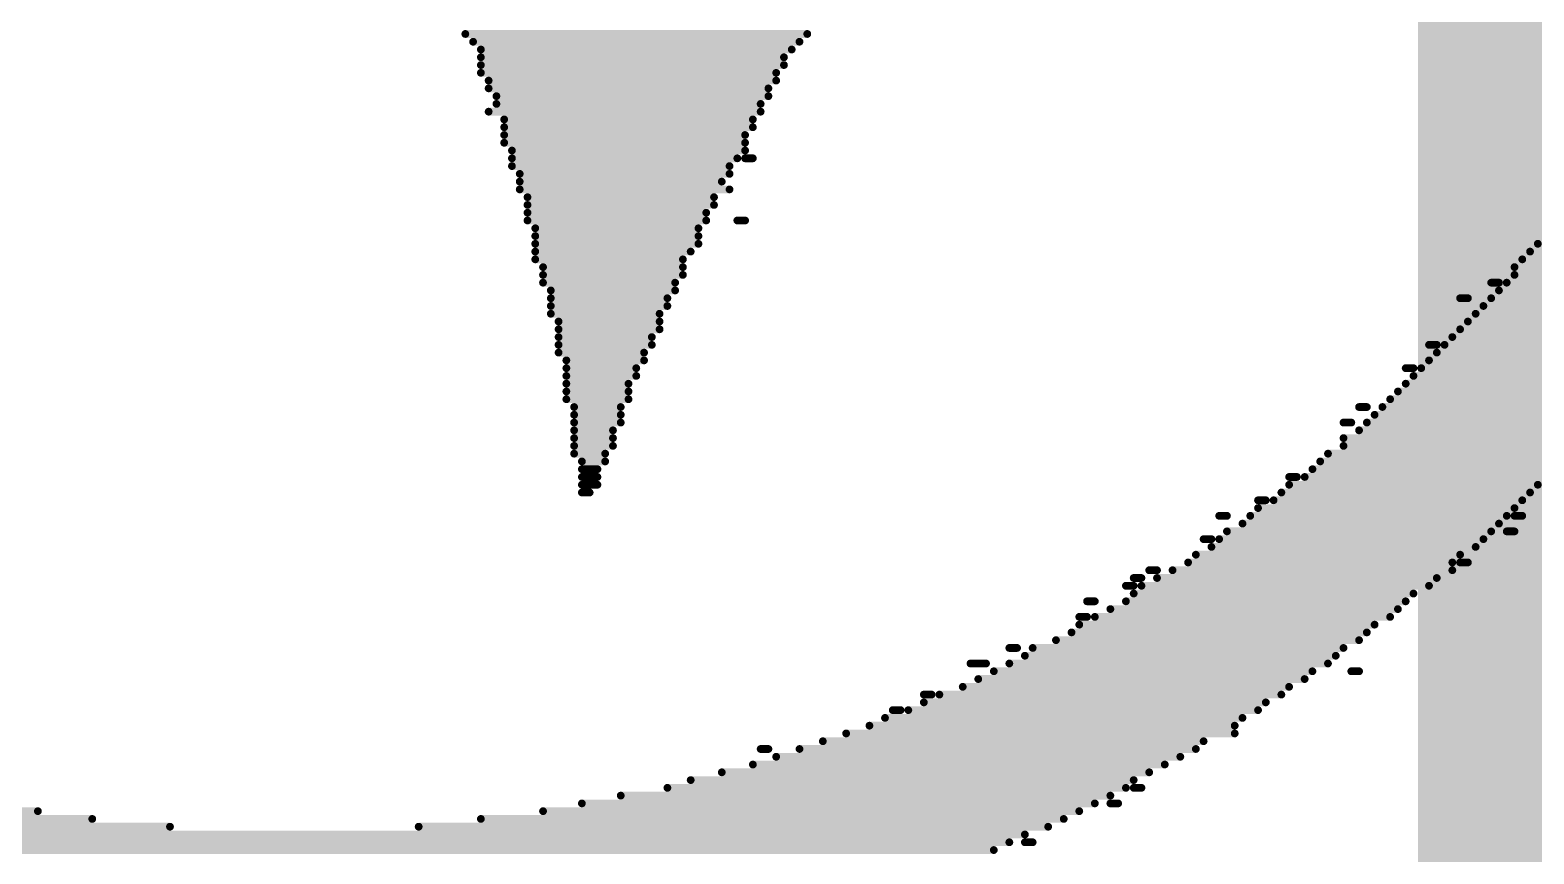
# Model space of a CAD drawing. Header units: inches. Extents: x 0 to 446, y -21 to 70.
# Drawn here: x 24.569 to 29.484, y 48.497 to 51.19 of the extents above; entities that cross this region are included whole.
import ezdxf

# ---------------------------------------------------------------- set-up
doc = ezdxf.new("R2010")
doc.units = ezdxf.units.IN
doc.layers.add('Bottom Overlay', color=54, linetype='Continuous')
doc.layers.add('Top Layer', color=1, linetype='Continuous')

msp = doc.modelspace()

# ---------------------------------------------------------------- hatches: boundary and pattern name
at = {"layer": 'Top Layer'}
for points in [[(29.1554, 37.9627), (34.1841, 37.9627), (34.1841, 53.9139), (29.1554, 53.9139)], [(29.1058, 9.7687), (31.7462, 9.7687), (31.7462, 53.5218), (29.1058, 53.5218)]]:
    msp.add_hatch(color=1, dxfattribs=at).paths.add_polyline_path(points)

# ---------------------------------------------------------------- linework, layer by layer
at = {"layer": 'Bottom Overlay'}
for points in [[(25.9918, 51.1771, 0.0254, 0.0254, 0), (27.1094, 51.1771, 0.0254, 0.0254, 0)], [(26.0172, 51.1517, 0.0254, 0.0254, 0), (27.084, 51.1517, 0.0254, 0.0254, 0)], [(26.0426, 51.1263, 0.0254, 0.0254, 0), (27.0586, 51.1263, 0.0254, 0.0254, 0)], [(26.0426, 51.1009, 0.0254, 0.0254, 0), (27.0332, 51.1009, 0.0254, 0.0254, 0)], [(26.0426, 51.0755, 0.0254, 0.0254, 0), (27.0332, 51.0755, 0.0254, 0.0254, 0)], [(26.0426, 51.0501, 0.0254, 0.0254, 0), (27.0078, 51.0501, 0.0254, 0.0254, 0)], [(26.068, 51.0247, 0.0254, 0.0254, 0), (27.0078, 51.0247, 0.0254, 0.0254, 0)], [(26.068, 50.9993, 0.0254, 0.0254, 0), (26.9824, 50.9993, 0.0254, 0.0254, 0)], [(26.0934, 50.9739, 0.0254, 0.0254, 0), (26.9824, 50.9739, 0.0254, 0.0254, 0)], [(26.068, 50.9231, 0.0254, 0.0254, 0), (26.957, 50.9231, 0.0254, 0.0254, 0)], [(26.0934, 50.9485, 0.0254, 0.0254, 0), (26.957, 50.9485, 0.0254, 0.0254, 0)], [(26.1188, 50.8977, 0.0254, 0.0254, 0), (26.9316, 50.8977, 0.0254, 0.0254, 0)], [(26.1188, 50.8723, 0.0254, 0.0254, 0), (26.9316, 50.8723, 0.0254, 0.0254, 0)], [(26.1188, 50.8469, 0.0254, 0.0254, 0), (26.9062, 50.8469, 0.0254, 0.0254, 0)], [(26.1188, 50.8215, 0.0254, 0.0254, 0), (26.9062, 50.8215, 0.0254, 0.0254, 0)], [(26.1442, 50.7961, 0.0254, 0.0254, 0), (26.9062, 50.7961, 0.0254, 0.0254, 0)], [(26.1442, 50.7707, 0.0254, 0.0254, 0), (26.8808, 50.7707, 0.0254, 0.0254, 0)], [(26.9062, 50.7707, 0.0254, 0.0254, 0), (26.9316, 50.7707, 0.0254, 0.0254, 0)], [(26.1442, 50.7453, 0.0254, 0.0254, 0), (26.8554, 50.7453, 0.0254, 0.0254, 0)], [(26.1696, 50.7199, 0.0254, 0.0254, 0), (26.8554, 50.7199, 0.0254, 0.0254, 0)], [(26.1696, 50.6945, 0.0254, 0.0254, 0), (26.83, 50.6945, 0.0254, 0.0254, 0)], [(26.1696, 50.6691, 0.0254, 0.0254, 0), (26.8554, 50.6691, 0.0254, 0.0254, 0)], [(26.195, 50.6437, 0.0254, 0.0254, 0), (26.8046, 50.6437, 0.0254, 0.0254, 0)], [(26.195, 50.6183, 0.0254, 0.0254, 0), (26.8046, 50.6183, 0.0254, 0.0254, 0)], [(26.195, 50.5929, 0.0254, 0.0254, 0), (26.7792, 50.5929, 0.0254, 0.0254, 0)], [(26.195, 50.5675, 0.0254, 0.0254, 0), (26.7792, 50.5675, 0.0254, 0.0254, 0)], [(26.8808, 50.5675, 0.0254, 0.0254, 0), (26.9062, 50.5675, 0.0254, 0.0254, 0)], [(26.2204, 50.5421, 0.0254, 0.0254, 0), (26.7538, 50.5421, 0.0254, 0.0254, 0)], [(26.2204, 50.5167, 0.0254, 0.0254, 0), (26.7538, 50.5167, 0.0254, 0.0254, 0)], [(26.2204, 50.4913, 0.0254, 0.0254, 0), (26.7538, 50.4913, 0.0254, 0.0254, 0)], [(26.2204, 50.4659, 0.0254, 0.0254, 0), (26.7284, 50.4659, 0.0254, 0.0254, 0)], [(29.4716, 50.4659, 0.0254, 0.0254, 0), (30.1828, 50.4659, 0.0254, 0.0254, 0)], [(29.497, 50.4913, 0.0254, 0.0254, 0), (30.1574, 50.4913, 0.0254, 0.0254, 0)], [(26.2204, 50.4405, 0.0254, 0.0254, 0), (26.703, 50.4405, 0.0254, 0.0254, 0)], [(26.2458, 50.4151, 0.0254, 0.0254, 0), (26.703, 50.4151, 0.0254, 0.0254, 0)], [(29.4208, 50.4151, 0.0254, 0.0254, 0), (30.1066, 50.4151, 0.0254, 0.0254, 0)], [(29.4462, 50.4405, 0.0254, 0.0254, 0), (30.132, 50.4405, 0.0254, 0.0254, 0)], [(26.2458, 50.3897, 0.0254, 0.0254, 0), (26.703, 50.3897, 0.0254, 0.0254, 0)], [(29.4208, 50.3897, 0.0254, 0.0254, 0), (30.0812, 50.3897, 0.0254, 0.0254, 0)], [(26.2458, 50.3643, 0.0254, 0.0254, 0), (26.6776, 50.3643, 0.0254, 0.0254, 0)], [(26.2712, 50.3389, 0.0254, 0.0254, 0), (26.6776, 50.3389, 0.0254, 0.0254, 0)], [(29.3446, 50.3643, 0.0254, 0.0254, 0), (29.37, 50.3643, 0.0254, 0.0254, 0)], [(29.37, 50.3389, 0.0254, 0.0254, 0), (30.0558, 50.3389, 0.0254, 0.0254, 0)], [(29.3954, 50.3643, 0.0254, 0.0254, 0), (30.0812, 50.3643, 0.0254, 0.0254, 0)], [(26.2712, 50.3135, 0.0254, 0.0254, 0), (26.6522, 50.3135, 0.0254, 0.0254, 0)], [(26.2712, 50.2881, 0.0254, 0.0254, 0), (26.6522, 50.2881, 0.0254, 0.0254, 0)], [(29.243, 50.3135, 0.0254, 0.0254, 0), (29.2684, 50.3135, 0.0254, 0.0254, 0)], [(29.3192, 50.2881, 0.0254, 0.0254, 0), (30.005, 50.2881, 0.0254, 0.0254, 0)], [(29.3446, 50.3135, 0.0254, 0.0254, 0), (30.0304, 50.3135, 0.0254, 0.0254, 0)], [(26.2712, 50.2627, 0.0254, 0.0254, 0), (26.6268, 50.2627, 0.0254, 0.0254, 0)], [(26.2966, 50.2373, 0.0254, 0.0254, 0), (26.6268, 50.2373, 0.0254, 0.0254, 0)], [(29.2684, 50.2373, 0.0254, 0.0254, 0), (29.9796, 50.2373, 0.0254, 0.0254, 0)], [(29.2938, 50.2627, 0.0254, 0.0254, 0), (29.9796, 50.2627, 0.0254, 0.0254, 0)], [(26.2966, 50.2119, 0.0254, 0.0254, 0), (26.6268, 50.2119, 0.0254, 0.0254, 0)], [(26.2966, 50.1865, 0.0254, 0.0254, 0), (26.6014, 50.1865, 0.0254, 0.0254, 0)], [(29.2176, 50.1865, 0.0254, 0.0254, 0), (29.9288, 50.1865, 0.0254, 0.0254, 0)], [(29.243, 50.2119, 0.0254, 0.0254, 0), (29.9542, 50.2119, 0.0254, 0.0254, 0)], [(26.2966, 50.1611, 0.0254, 0.0254, 0), (26.6014, 50.1611, 0.0254, 0.0254, 0)], [(26.2966, 50.1357, 0.0254, 0.0254, 0), (26.576, 50.1357, 0.0254, 0.0254, 0)], [(29.1414, 50.1611, 0.0254, 0.0254, 0), (29.1668, 50.1611, 0.0254, 0.0254, 0)], [(29.1668, 50.1357, 0.0254, 0.0254, 0), (29.878, 50.1357, 0.0254, 0.0254, 0)], [(29.1922, 50.1611, 0.0254, 0.0254, 0), (29.9034, 50.1611, 0.0254, 0.0254, 0)], [(26.322, 50.1103, 0.0254, 0.0254, 0), (26.576, 50.1103, 0.0254, 0.0254, 0)], [(26.322, 50.0849, 0.0254, 0.0254, 0), (26.5506, 50.0849, 0.0254, 0.0254, 0)], [(29.0652, 50.0849, 0.0254, 0.0254, 0), (29.0906, 50.0849, 0.0254, 0.0254, 0)], [(29.116, 50.0849, 0.0254, 0.0254, 0), (29.8526, 50.0849, 0.0254, 0.0254, 0)], [(29.1414, 50.1103, 0.0254, 0.0254, 0), (29.878, 50.1103, 0.0254, 0.0254, 0)], [(26.322, 50.0595, 0.0254, 0.0254, 0), (26.5506, 50.0595, 0.0254, 0.0254, 0)], [(26.322, 50.0341, 0.0254, 0.0254, 0), (26.5252, 50.0341, 0.0254, 0.0254, 0)], [(29.0652, 50.0341, 0.0254, 0.0254, 0), (29.8018, 50.0341, 0.0254, 0.0254, 0)], [(29.0906, 50.0595, 0.0254, 0.0254, 0), (29.8272, 50.0595, 0.0254, 0.0254, 0)], [(26.322, 50.0087, 0.0254, 0.0254, 0), (26.5252, 50.0087, 0.0254, 0.0254, 0)], [(26.322, 49.9833, 0.0254, 0.0254, 0), (26.5252, 49.9833, 0.0254, 0.0254, 0)], [(29.0144, 49.9833, 0.0254, 0.0254, 0), (29.7764, 49.9833, 0.0254, 0.0254, 0)], [(29.0398, 50.0087, 0.0254, 0.0254, 0), (29.8018, 50.0087, 0.0254, 0.0254, 0)], [(26.3474, 49.9579, 0.0254, 0.0254, 0), (26.4998, 49.9579, 0.0254, 0.0254, 0)], [(26.3474, 49.9325, 0.0254, 0.0254, 0), (26.4998, 49.9325, 0.0254, 0.0254, 0)], [(28.9128, 49.9579, 0.0254, 0.0254, 0), (28.9382, 49.9579, 0.0254, 0.0254, 0)], [(28.9636, 49.9325, 0.0254, 0.0254, 0), (29.751, 49.9325, 0.0254, 0.0254, 0)], [(28.989, 49.9579, 0.0254, 0.0254, 0), (29.751, 49.9579, 0.0254, 0.0254, 0)], [(26.3474, 49.9071, 0.0254, 0.0254, 0), (26.4998, 49.9071, 0.0254, 0.0254, 0)], [(26.3474, 49.8817, 0.0254, 0.0254, 0), (26.4744, 49.8817, 0.0254, 0.0254, 0)], [(28.862, 49.9071, 0.0254, 0.0254, 0), (28.8874, 49.9071, 0.0254, 0.0254, 0)], [(28.9128, 49.8817, 0.0254, 0.0254, 0), (29.6748, 49.8817, 0.0254, 0.0254, 0)], [(28.9382, 49.9071, 0.0254, 0.0254, 0), (29.7002, 49.9071, 0.0254, 0.0254, 0)], [(26.3474, 49.8563, 0.0254, 0.0254, 0), (26.4744, 49.8563, 0.0254, 0.0254, 0)], [(26.3474, 49.8309, 0.0254, 0.0254, 0), (26.4744, 49.8309, 0.0254, 0.0254, 0)], [(28.862, 49.8563, 0.0254, 0.0254, 0), (29.6494, 49.8563, 0.0254, 0.0254, 0)], [(28.862, 49.8309, 0.0254, 0.0254, 0), (29.624, 49.8309, 0.0254, 0.0254, 0)], [(26.3474, 49.8055, 0.0254, 0.0254, 0), (26.449, 49.8055, 0.0254, 0.0254, 0)], [(26.3728, 49.7801, 0.0254, 0.0254, 0), (26.449, 49.7801, 0.0254, 0.0254, 0)], [(28.7858, 49.7801, 0.0254, 0.0254, 0), (29.5732, 49.7801, 0.0254, 0.0254, 0)], [(28.8112, 49.8055, 0.0254, 0.0254, 0), (29.5986, 49.8055, 0.0254, 0.0254, 0)], [(26.3728, 49.7547, 0.0254, 0.0254, 0), (26.4236, 49.7547, 0.0254, 0.0254, 0)], [(26.3728, 49.7293, 0.0254, 0.0254, 0), (26.4236, 49.7293, 0.0254, 0.0254, 0)], [(28.6842, 49.7293, 0.0254, 0.0254, 0), (28.7096, 49.7293, 0.0254, 0.0254, 0)], [(28.735, 49.7293, 0.0254, 0.0254, 0), (29.5224, 49.7293, 0.0254, 0.0254, 0)], [(28.7604, 49.7547, 0.0254, 0.0254, 0), (29.5478, 49.7547, 0.0254, 0.0254, 0)], [(26.3728, 49.7039, 0.0254, 0.0254, 0), (26.4236, 49.7039, 0.0254, 0.0254, 0)], [(26.3728, 49.6785, 0.0254, 0.0254, 0), (26.3982, 49.6785, 0.0254, 0.0254, 0)], [(28.6588, 49.6785, 0.0254, 0.0254, 0), (29.4716, 49.6785, 0.0254, 0.0254, 0)], [(28.6842, 49.7039, 0.0254, 0.0254, 0), (29.497, 49.7039, 0.0254, 0.0254, 0)], [(28.5826, 49.6531, 0.0254, 0.0254, 0), (28.608, 49.6531, 0.0254, 0.0254, 0)], [(28.6334, 49.6531, 0.0254, 0.0254, 0), (29.4462, 49.6531, 0.0254, 0.0254, 0)], [(28.4556, 49.6023, 0.0254, 0.0254, 0), (28.481, 49.6023, 0.0254, 0.0254, 0)], [(28.5572, 49.6023, 0.0254, 0.0254, 0), (29.3954, 49.6023, 0.0254, 0.0254, 0)], [(28.5826, 49.6277, 0.0254, 0.0254, 0), (29.4208, 49.6277, 0.0254, 0.0254, 0)], [(29.4208, 49.6023, 0.0254, 0.0254, 0), (29.4462, 49.6023, 0.0254, 0.0254, 0)], [(28.481, 49.5515, 0.0254, 0.0254, 0), (29.3446, 49.5515, 0.0254, 0.0254, 0)], [(28.5318, 49.5769, 0.0254, 0.0254, 0), (29.37, 49.5769, 0.0254, 0.0254, 0)], [(29.3954, 49.5515, 0.0254, 0.0254, 0), (29.4208, 49.5515, 0.0254, 0.0254, 0)], [(28.4048, 49.5261, 0.0254, 0.0254, 0), (28.4302, 49.5261, 0.0254, 0.0254, 0)], [(28.4302, 49.5007, 0.0254, 0.0254, 0), (29.2938, 49.5007, 0.0254, 0.0254, 0)], [(28.4556, 49.5261, 0.0254, 0.0254, 0), (29.3192, 49.5261, 0.0254, 0.0254, 0)], [(28.354, 49.4499, 0.0254, 0.0254, 0), (29.2176, 49.4499, 0.0254, 0.0254, 0)], [(28.3794, 49.4753, 0.0254, 0.0254, 0), (29.243, 49.4753, 0.0254, 0.0254, 0)], [(29.243, 49.4499, 0.0254, 0.0254, 0), (29.2684, 49.4499, 0.0254, 0.0254, 0)], [(28.1762, 49.3991, 0.0254, 0.0254, 0), (28.2016, 49.3991, 0.0254, 0.0254, 0)], [(28.227, 49.4245, 0.0254, 0.0254, 0), (28.2524, 49.4245, 0.0254, 0.0254, 0)], [(28.2524, 49.3991, 0.0254, 0.0254, 0), (29.1668, 49.3991, 0.0254, 0.0254, 0)], [(28.3032, 49.4245, 0.0254, 0.0254, 0), (29.2176, 49.4245, 0.0254, 0.0254, 0)], [(28.1508, 49.3737, 0.0254, 0.0254, 0), (28.1762, 49.3737, 0.0254, 0.0254, 0)], [(28.1762, 49.3483, 0.0254, 0.0254, 0), (29.0906, 49.3483, 0.0254, 0.0254, 0)], [(28.2016, 49.3737, 0.0254, 0.0254, 0), (29.1414, 49.3737, 0.0254, 0.0254, 0)], [(28.0238, 49.3229, 0.0254, 0.0254, 0), (28.0492, 49.3229, 0.0254, 0.0254, 0)], [(28.1, 49.2975, 0.0254, 0.0254, 0), (29.0398, 49.2975, 0.0254, 0.0254, 0)], [(28.1508, 49.3229, 0.0254, 0.0254, 0), (29.0652, 49.3229, 0.0254, 0.0254, 0)], [(27.9984, 49.2721, 0.0254, 0.0254, 0), (28.0238, 49.2721, 0.0254, 0.0254, 0)], [(27.9984, 49.2467, 0.0254, 0.0254, 0), (28.9636, 49.2467, 0.0254, 0.0254, 0)], [(28.0492, 49.2721, 0.0254, 0.0254, 0), (29.0144, 49.2721, 0.0254, 0.0254, 0)], [(27.9222, 49.1959, 0.0254, 0.0254, 0), (28.9128, 49.1959, 0.0254, 0.0254, 0)], [(27.973, 49.2213, 0.0254, 0.0254, 0), (28.9382, 49.2213, 0.0254, 0.0254, 0)], [(27.7698, 49.1705, 0.0254, 0.0254, 0), (27.7952, 49.1705, 0.0254, 0.0254, 0)], [(27.8206, 49.1451, 0.0254, 0.0254, 0), (28.8366, 49.1451, 0.0254, 0.0254, 0)], [(27.846, 49.1705, 0.0254, 0.0254, 0), (28.862, 49.1705, 0.0254, 0.0254, 0)], [(27.6428, 49.1197, 0.0254, 0.0254, 0), (27.6936, 49.1197, 0.0254, 0.0254, 0)], [(27.719, 49.0943, 0.0254, 0.0254, 0), (28.7604, 49.0943, 0.0254, 0.0254, 0)], [(27.7698, 49.1197, 0.0254, 0.0254, 0), (28.8112, 49.1197, 0.0254, 0.0254, 0)], [(28.8874, 49.0943, 0.0254, 0.0254, 0), (28.9128, 49.0943, 0.0254, 0.0254, 0)], [(27.6174, 49.0435, 0.0254, 0.0254, 0), (28.6842, 49.0435, 0.0254, 0.0254, 0)], [(27.6682, 49.0689, 0.0254, 0.0254, 0), (28.735, 49.0689, 0.0254, 0.0254, 0)], [(27.4904, 49.0181, 0.0254, 0.0254, 0), (27.5158, 49.0181, 0.0254, 0.0254, 0)], [(27.4904, 48.9927, 0.0254, 0.0254, 0), (28.608, 48.9927, 0.0254, 0.0254, 0)], [(27.5412, 49.0181, 0.0254, 0.0254, 0), (28.6588, 49.0181, 0.0254, 0.0254, 0)], [(27.3634, 48.9419, 0.0254, 0.0254, 0), (28.5318, 48.9419, 0.0254, 0.0254, 0)], [(27.3888, 48.9673, 0.0254, 0.0254, 0), (27.4142, 48.9673, 0.0254, 0.0254, 0)], [(27.4396, 48.9673, 0.0254, 0.0254, 0), (28.5826, 48.9673, 0.0254, 0.0254, 0)], [(27.2364, 48.8911, 0.0254, 0.0254, 0), (28.5064, 48.8911, 0.0254, 0.0254, 0)], [(27.3126, 48.9165, 0.0254, 0.0254, 0), (28.5064, 48.9165, 0.0254, 0.0254, 0)], [(27.1602, 48.8657, 0.0254, 0.0254, 0), (28.4048, 48.8657, 0.0254, 0.0254, 0)], [(26.957, 48.8403, 0.0254, 0.0254, 0), (26.9824, 48.8403, 0.0254, 0.0254, 0)], [(27.0078, 48.8149, 0.0254, 0.0254, 0), (28.3286, 48.8149, 0.0254, 0.0254, 0)], [(27.084, 48.8403, 0.0254, 0.0254, 0), (28.3794, 48.8403, 0.0254, 0.0254, 0)], [(26.83, 48.7641, 0.0254, 0.0254, 0), (28.227, 48.7641, 0.0254, 0.0254, 0)], [(26.9316, 48.7895, 0.0254, 0.0254, 0), (28.2778, 48.7895, 0.0254, 0.0254, 0)], [(26.6522, 48.7133, 0.0254, 0.0254, 0), (28.1508, 48.7133, 0.0254, 0.0254, 0)], [(26.7284, 48.7387, 0.0254, 0.0254, 0), (28.1762, 48.7387, 0.0254, 0.0254, 0)], [(28.1762, 48.7133, 0.0254, 0.0254, 0), (28.2016, 48.7133, 0.0254, 0.0254, 0)], [(26.3728, 48.6625, 0.0254, 0.0254, 0), (28.0492, 48.6625, 0.0254, 0.0254, 0)], [(26.4998, 48.6879, 0.0254, 0.0254, 0), (28.1, 48.6879, 0.0254, 0.0254, 0)], [(28.1, 48.6625, 0.0254, 0.0254, 0), (28.1254, 48.6625, 0.0254, 0.0254, 0)], [(22.8676, 48.6371, 0.0254, 0.0254, 0), (24.5948, 48.6371, 0.0254, 0.0254, 0)], [(22.893, 48.6117, 0.0254, 0.0254, 0), (24.7726, 48.6117, 0.0254, 0.0254, 0)], [(26.0426, 48.6117, 0.0254, 0.0254, 0), (27.9476, 48.6117, 0.0254, 0.0254, 0)], [(26.2458, 48.6371, 0.0254, 0.0254, 0), (27.9984, 48.6371, 0.0254, 0.0254, 0)], [(22.9692, 48.5863, 0.0254, 0.0254, 0), (25.0266, 48.5863, 0.0254, 0.0254, 0)], [(23.02, 48.5609, 0.0254, 0.0254, 0), (27.8206, 48.5609, 0.0254, 0.0254, 0)], [(25.8394, 48.5863, 0.0254, 0.0254, 0), (27.8968, 48.5863, 0.0254, 0.0254, 0)], [(23.0454, 48.5355, 0.0254, 0.0254, 0), (27.7698, 48.5355, 0.0254, 0.0254, 0)], [(23.1216, 48.5101, 0.0254, 0.0254, 0), (27.719, 48.5101, 0.0254, 0.0254, 0)], [(27.8206, 48.5355, 0.0254, 0.0254, 0), (27.846, 48.5355, 0.0254, 0.0254, 0)]]:
    msp.add_lwpolyline(points, format="xyseb", dxfattribs=at)
for points in [[(25.9855, 51.1771, 0.0127, 0.0127, 1), (25.9982, 51.1771, 0.0127, 0.0127, 1)], [(26.0109, 51.1517, 0.0127, 0.0127, 1), (26.0236, 51.1517, 0.0127, 0.0127, 1)], [(27.0777, 51.1517, 0.0127, 0.0127, 1), (27.0904, 51.1517, 0.0127, 0.0127, 1)], [(27.1031, 51.1771, 0.0127, 0.0127, 1), (27.1158, 51.1771, 0.0127, 0.0127, 1)], [(26.0363, 51.1263, 0.0127, 0.0127, 1), (26.049, 51.1263, 0.0127, 0.0127, 1)], [(27.0523, 51.1263, 0.0127, 0.0127, 1), (27.065, 51.1263, 0.0127, 0.0127, 1)], [(26.0363, 51.1009, 0.0127, 0.0127, 1), (26.049, 51.1009, 0.0127, 0.0127, 1)], [(26.0363, 51.0755, 0.0127, 0.0127, 1), (26.049, 51.0755, 0.0127, 0.0127, 1)], [(27.0269, 51.1009, 0.0127, 0.0127, 1), (27.0396, 51.1009, 0.0127, 0.0127, 1)], [(27.0269, 51.0755, 0.0127, 0.0127, 1), (27.0396, 51.0755, 0.0127, 0.0127, 1)], [(26.0363, 51.0501, 0.0127, 0.0127, 1), (26.049, 51.0501, 0.0127, 0.0127, 1)], [(26.0617, 51.0247, 0.0127, 0.0127, 1), (26.0744, 51.0247, 0.0127, 0.0127, 1)], [(27.0015, 51.0501, 0.0127, 0.0127, 1), (27.0142, 51.0501, 0.0127, 0.0127, 1)], [(27.0015, 51.0247, 0.0127, 0.0127, 1), (27.0142, 51.0247, 0.0127, 0.0127, 1)], [(26.0617, 50.9993, 0.0127, 0.0127, 1), (26.0744, 50.9993, 0.0127, 0.0127, 1)], [(26.0871, 50.9739, 0.0127, 0.0127, 1), (26.0998, 50.9739, 0.0127, 0.0127, 1)], [(26.9761, 50.9993, 0.0127, 0.0127, 1), (26.9888, 50.9993, 0.0127, 0.0127, 1)], [(26.9761, 50.9739, 0.0127, 0.0127, 1), (26.9888, 50.9739, 0.0127, 0.0127, 1)], [(26.0617, 50.9231, 0.0127, 0.0127, 1), (26.0744, 50.9231, 0.0127, 0.0127, 1)], [(26.0871, 50.9485, 0.0127, 0.0127, 1), (26.0998, 50.9485, 0.0127, 0.0127, 1)], [(26.9507, 50.9485, 0.0127, 0.0127, 1), (26.9634, 50.9485, 0.0127, 0.0127, 1)], [(26.9507, 50.9231, 0.0127, 0.0127, 1), (26.9634, 50.9231, 0.0127, 0.0127, 1)], [(26.1125, 50.8977, 0.0127, 0.0127, 1), (26.1252, 50.8977, 0.0127, 0.0127, 1)], [(26.1125, 50.8723, 0.0127, 0.0127, 1), (26.1252, 50.8723, 0.0127, 0.0127, 1)], [(26.9253, 50.8977, 0.0127, 0.0127, 1), (26.938, 50.8977, 0.0127, 0.0127, 1)], [(26.9253, 50.8723, 0.0127, 0.0127, 1), (26.938, 50.8723, 0.0127, 0.0127, 1)], [(26.1125, 50.8469, 0.0127, 0.0127, 1), (26.1252, 50.8469, 0.0127, 0.0127, 1)], [(26.1125, 50.8215, 0.0127, 0.0127, 1), (26.1252, 50.8215, 0.0127, 0.0127, 1)], [(26.8999, 50.8469, 0.0127, 0.0127, 1), (26.9126, 50.8469, 0.0127, 0.0127, 1)], [(26.8999, 50.8215, 0.0127, 0.0127, 1), (26.9126, 50.8215, 0.0127, 0.0127, 1)], [(26.1379, 50.7961, 0.0127, 0.0127, 1), (26.1506, 50.7961, 0.0127, 0.0127, 1)], [(26.1379, 50.7707, 0.0127, 0.0127, 1), (26.1506, 50.7707, 0.0127, 0.0127, 1)], [(26.8745, 50.7707, 0.0127, 0.0127, 1), (26.8872, 50.7707, 0.0127, 0.0127, 1)], [(26.8999, 50.7961, 0.0127, 0.0127, 1), (26.9126, 50.7961, 0.0127, 0.0127, 1)], [(26.8999, 50.7707, 0.0127, 0.0127, 1), (26.9126, 50.7707, 0.0127, 0.0127, 1)], [(26.9253, 50.7707, 0.0127, 0.0127, 1), (26.938, 50.7707, 0.0127, 0.0127, 1)], [(26.1379, 50.7453, 0.0127, 0.0127, 1), (26.1506, 50.7453, 0.0127, 0.0127, 1)], [(26.1633, 50.7199, 0.0127, 0.0127, 1), (26.176, 50.7199, 0.0127, 0.0127, 1)], [(26.8491, 50.7453, 0.0127, 0.0127, 1), (26.8618, 50.7453, 0.0127, 0.0127, 1)], [(26.8491, 50.7199, 0.0127, 0.0127, 1), (26.8618, 50.7199, 0.0127, 0.0127, 1)], [(26.1633, 50.6945, 0.0127, 0.0127, 1), (26.176, 50.6945, 0.0127, 0.0127, 1)], [(26.1633, 50.6691, 0.0127, 0.0127, 1), (26.176, 50.6691, 0.0127, 0.0127, 1)], [(26.8237, 50.6945, 0.0127, 0.0127, 1), (26.8364, 50.6945, 0.0127, 0.0127, 1)], [(26.8491, 50.6691, 0.0127, 0.0127, 1), (26.8618, 50.6691, 0.0127, 0.0127, 1)], [(26.1887, 50.6437, 0.0127, 0.0127, 1), (26.2014, 50.6437, 0.0127, 0.0127, 1)], [(26.1887, 50.6183, 0.0127, 0.0127, 1), (26.2014, 50.6183, 0.0127, 0.0127, 1)], [(26.7983, 50.6437, 0.0127, 0.0127, 1), (26.811, 50.6437, 0.0127, 0.0127, 1)], [(26.7983, 50.6183, 0.0127, 0.0127, 1), (26.811, 50.6183, 0.0127, 0.0127, 1)], [(26.1887, 50.5929, 0.0127, 0.0127, 1), (26.2014, 50.5929, 0.0127, 0.0127, 1)], [(26.1887, 50.5675, 0.0127, 0.0127, 1), (26.2014, 50.5675, 0.0127, 0.0127, 1)], [(26.7729, 50.5929, 0.0127, 0.0127, 1), (26.7856, 50.5929, 0.0127, 0.0127, 1)], [(26.7729, 50.5675, 0.0127, 0.0127, 1), (26.7856, 50.5675, 0.0127, 0.0127, 1)], [(26.8745, 50.5675, 0.0127, 0.0127, 1), (26.8872, 50.5675, 0.0127, 0.0127, 1)], [(26.8999, 50.5675, 0.0127, 0.0127, 1), (26.9126, 50.5675, 0.0127, 0.0127, 1)], [(26.2141, 50.5421, 0.0127, 0.0127, 1), (26.2268, 50.5421, 0.0127, 0.0127, 1)], [(26.2141, 50.5167, 0.0127, 0.0127, 1), (26.2268, 50.5167, 0.0127, 0.0127, 1)], [(26.7475, 50.5421, 0.0127, 0.0127, 1), (26.7602, 50.5421, 0.0127, 0.0127, 1)], [(26.7475, 50.5167, 0.0127, 0.0127, 1), (26.7602, 50.5167, 0.0127, 0.0127, 1)], [(26.2141, 50.4913, 0.0127, 0.0127, 1), (26.2268, 50.4913, 0.0127, 0.0127, 1)], [(26.2141, 50.4659, 0.0127, 0.0127, 1), (26.2268, 50.4659, 0.0127, 0.0127, 1)], [(26.7221, 50.4659, 0.0127, 0.0127, 1), (26.7348, 50.4659, 0.0127, 0.0127, 1)], [(26.7475, 50.4913, 0.0127, 0.0127, 1), (26.7602, 50.4913, 0.0127, 0.0127, 1)], [(29.4653, 50.4659, 0.0127, 0.0127, 1), (29.478, 50.4659, 0.0127, 0.0127, 1)], [(29.4907, 50.4913, 0.0127, 0.0127, 1), (29.5034, 50.4913, 0.0127, 0.0127, 1)], [(26.2141, 50.4405, 0.0127, 0.0127, 1), (26.2268, 50.4405, 0.0127, 0.0127, 1)], [(26.2395, 50.4151, 0.0127, 0.0127, 1), (26.2522, 50.4151, 0.0127, 0.0127, 1)], [(26.6967, 50.4405, 0.0127, 0.0127, 1), (26.7094, 50.4405, 0.0127, 0.0127, 1)], [(26.6967, 50.4151, 0.0127, 0.0127, 1), (26.7094, 50.4151, 0.0127, 0.0127, 1)], [(29.4145, 50.4151, 0.0127, 0.0127, 1), (29.4272, 50.4151, 0.0127, 0.0127, 1)], [(29.4399, 50.4405, 0.0127, 0.0127, 1), (29.4526, 50.4405, 0.0127, 0.0127, 1)], [(26.2395, 50.3897, 0.0127, 0.0127, 1), (26.2522, 50.3897, 0.0127, 0.0127, 1)], [(26.6967, 50.3897, 0.0127, 0.0127, 1), (26.7094, 50.3897, 0.0127, 0.0127, 1)], [(29.4145, 50.3897, 0.0127, 0.0127, 1), (29.4272, 50.3897, 0.0127, 0.0127, 1)], [(26.2395, 50.3643, 0.0127, 0.0127, 1), (26.2522, 50.3643, 0.0127, 0.0127, 1)], [(26.2649, 50.3389, 0.0127, 0.0127, 1), (26.2776, 50.3389, 0.0127, 0.0127, 1)], [(26.6713, 50.3643, 0.0127, 0.0127, 1), (26.684, 50.3643, 0.0127, 0.0127, 1)], [(26.6713, 50.3389, 0.0127, 0.0127, 1), (26.684, 50.3389, 0.0127, 0.0127, 1)], [(29.3383, 50.3643, 0.0127, 0.0127, 1), (29.351, 50.3643, 0.0127, 0.0127, 1)], [(29.3637, 50.3643, 0.0127, 0.0127, 1), (29.3764, 50.3643, 0.0127, 0.0127, 1)], [(29.3637, 50.3389, 0.0127, 0.0127, 1), (29.3764, 50.3389, 0.0127, 0.0127, 1)], [(29.3891, 50.3643, 0.0127, 0.0127, 1), (29.4018, 50.3643, 0.0127, 0.0127, 1)], [(26.2649, 50.3135, 0.0127, 0.0127, 1), (26.2776, 50.3135, 0.0127, 0.0127, 1)], [(26.2649, 50.2881, 0.0127, 0.0127, 1), (26.2776, 50.2881, 0.0127, 0.0127, 1)], [(26.6459, 50.3135, 0.0127, 0.0127, 1), (26.6586, 50.3135, 0.0127, 0.0127, 1)], [(26.6459, 50.2881, 0.0127, 0.0127, 1), (26.6586, 50.2881, 0.0127, 0.0127, 1)], [(29.2367, 50.3135, 0.0127, 0.0127, 1), (29.2494, 50.3135, 0.0127, 0.0127, 1)], [(29.2621, 50.3135, 0.0127, 0.0127, 1), (29.2748, 50.3135, 0.0127, 0.0127, 1)], [(29.3129, 50.2881, 0.0127, 0.0127, 1), (29.3256, 50.2881, 0.0127, 0.0127, 1)], [(29.3383, 50.3135, 0.0127, 0.0127, 1), (29.351, 50.3135, 0.0127, 0.0127, 1)], [(26.2649, 50.2627, 0.0127, 0.0127, 1), (26.2776, 50.2627, 0.0127, 0.0127, 1)], [(26.2903, 50.2373, 0.0127, 0.0127, 1), (26.303, 50.2373, 0.0127, 0.0127, 1)], [(26.6205, 50.2627, 0.0127, 0.0127, 1), (26.6332, 50.2627, 0.0127, 0.0127, 1)], [(26.6205, 50.2373, 0.0127, 0.0127, 1), (26.6332, 50.2373, 0.0127, 0.0127, 1)], [(29.2621, 50.2373, 0.0127, 0.0127, 1), (29.2748, 50.2373, 0.0127, 0.0127, 1)], [(29.2875, 50.2627, 0.0127, 0.0127, 1), (29.3002, 50.2627, 0.0127, 0.0127, 1)], [(26.2903, 50.2119, 0.0127, 0.0127, 1), (26.303, 50.2119, 0.0127, 0.0127, 1)], [(26.2903, 50.1865, 0.0127, 0.0127, 1), (26.303, 50.1865, 0.0127, 0.0127, 1)], [(26.5951, 50.1865, 0.0127, 0.0127, 1), (26.6078, 50.1865, 0.0127, 0.0127, 1)], [(26.6205, 50.2119, 0.0127, 0.0127, 1), (26.6332, 50.2119, 0.0127, 0.0127, 1)], [(29.2113, 50.1865, 0.0127, 0.0127, 1), (29.224, 50.1865, 0.0127, 0.0127, 1)], [(29.2367, 50.2119, 0.0127, 0.0127, 1), (29.2494, 50.2119, 0.0127, 0.0127, 1)], [(26.2903, 50.1611, 0.0127, 0.0127, 1), (26.303, 50.1611, 0.0127, 0.0127, 1)], [(26.2903, 50.1357, 0.0127, 0.0127, 1), (26.303, 50.1357, 0.0127, 0.0127, 1)], [(26.5697, 50.1357, 0.0127, 0.0127, 1), (26.5824, 50.1357, 0.0127, 0.0127, 1)], [(26.5951, 50.1611, 0.0127, 0.0127, 1), (26.6078, 50.1611, 0.0127, 0.0127, 1)], [(29.1351, 50.1611, 0.0127, 0.0127, 1), (29.1478, 50.1611, 0.0127, 0.0127, 1)], [(29.1605, 50.1611, 0.0127, 0.0127, 1), (29.1732, 50.1611, 0.0127, 0.0127, 1)], [(29.1605, 50.1357, 0.0127, 0.0127, 1), (29.1732, 50.1357, 0.0127, 0.0127, 1)], [(29.1859, 50.1611, 0.0127, 0.0127, 1), (29.1986, 50.1611, 0.0127, 0.0127, 1)], [(26.3157, 50.1103, 0.0127, 0.0127, 1), (26.3284, 50.1103, 0.0127, 0.0127, 1)], [(26.3157, 50.0849, 0.0127, 0.0127, 1), (26.3284, 50.0849, 0.0127, 0.0127, 1)], [(26.5443, 50.0849, 0.0127, 0.0127, 1), (26.557, 50.0849, 0.0127, 0.0127, 1)], [(26.5697, 50.1103, 0.0127, 0.0127, 1), (26.5824, 50.1103, 0.0127, 0.0127, 1)], [(29.0589, 50.0849, 0.0127, 0.0127, 1), (29.0716, 50.0849, 0.0127, 0.0127, 1)], [(29.0843, 50.0849, 0.0127, 0.0127, 1), (29.097, 50.0849, 0.0127, 0.0127, 1)], [(29.1097, 50.0849, 0.0127, 0.0127, 1), (29.1224, 50.0849, 0.0127, 0.0127, 1)], [(29.1351, 50.1103, 0.0127, 0.0127, 1), (29.1478, 50.1103, 0.0127, 0.0127, 1)], [(26.3157, 50.0595, 0.0127, 0.0127, 1), (26.3284, 50.0595, 0.0127, 0.0127, 1)], [(26.3157, 50.0341, 0.0127, 0.0127, 1), (26.3284, 50.0341, 0.0127, 0.0127, 1)], [(26.5189, 50.0341, 0.0127, 0.0127, 1), (26.5316, 50.0341, 0.0127, 0.0127, 1)], [(26.5443, 50.0595, 0.0127, 0.0127, 1), (26.557, 50.0595, 0.0127, 0.0127, 1)], [(29.0589, 50.0341, 0.0127, 0.0127, 1), (29.0716, 50.0341, 0.0127, 0.0127, 1)], [(29.0843, 50.0595, 0.0127, 0.0127, 1), (29.097, 50.0595, 0.0127, 0.0127, 1)], [(26.3157, 50.0087, 0.0127, 0.0127, 1), (26.3284, 50.0087, 0.0127, 0.0127, 1)], [(26.3157, 49.9833, 0.0127, 0.0127, 1), (26.3284, 49.9833, 0.0127, 0.0127, 1)], [(26.5189, 50.0087, 0.0127, 0.0127, 1), (26.5316, 50.0087, 0.0127, 0.0127, 1)], [(26.5189, 49.9833, 0.0127, 0.0127, 1), (26.5316, 49.9833, 0.0127, 0.0127, 1)], [(29.0081, 49.9833, 0.0127, 0.0127, 1), (29.0208, 49.9833, 0.0127, 0.0127, 1)], [(29.0335, 50.0087, 0.0127, 0.0127, 1), (29.0462, 50.0087, 0.0127, 0.0127, 1)], [(26.3411, 49.9579, 0.0127, 0.0127, 1), (26.3538, 49.9579, 0.0127, 0.0127, 1)], [(26.3411, 49.9325, 0.0127, 0.0127, 1), (26.3538, 49.9325, 0.0127, 0.0127, 1)], [(26.4935, 49.9579, 0.0127, 0.0127, 1), (26.5062, 49.9579, 0.0127, 0.0127, 1)], [(26.4935, 49.9325, 0.0127, 0.0127, 1), (26.5062, 49.9325, 0.0127, 0.0127, 1)], [(28.9065, 49.9579, 0.0127, 0.0127, 1), (28.9192, 49.9579, 0.0127, 0.0127, 1)], [(28.9319, 49.9579, 0.0127, 0.0127, 1), (28.9446, 49.9579, 0.0127, 0.0127, 1)], [(28.9573, 49.9325, 0.0127, 0.0127, 1), (28.97, 49.9325, 0.0127, 0.0127, 1)], [(28.9827, 49.9579, 0.0127, 0.0127, 1), (28.9954, 49.9579, 0.0127, 0.0127, 1)], [(26.3411, 49.9071, 0.0127, 0.0127, 1), (26.3538, 49.9071, 0.0127, 0.0127, 1)], [(26.3411, 49.8817, 0.0127, 0.0127, 1), (26.3538, 49.8817, 0.0127, 0.0127, 1)], [(26.4681, 49.8817, 0.0127, 0.0127, 1), (26.4808, 49.8817, 0.0127, 0.0127, 1)], [(26.4935, 49.9071, 0.0127, 0.0127, 1), (26.5062, 49.9071, 0.0127, 0.0127, 1)], [(28.8557, 49.9071, 0.0127, 0.0127, 1), (28.8684, 49.9071, 0.0127, 0.0127, 1)], [(28.8811, 49.9071, 0.0127, 0.0127, 1), (28.8938, 49.9071, 0.0127, 0.0127, 1)], [(28.9065, 49.8817, 0.0127, 0.0127, 1), (28.9192, 49.8817, 0.0127, 0.0127, 1)], [(28.9319, 49.9071, 0.0127, 0.0127, 1), (28.9446, 49.9071, 0.0127, 0.0127, 1)], [(26.3411, 49.8563, 0.0127, 0.0127, 1), (26.3538, 49.8563, 0.0127, 0.0127, 1)], [(26.3411, 49.8309, 0.0127, 0.0127, 1), (26.3538, 49.8309, 0.0127, 0.0127, 1)], [(26.4681, 49.8563, 0.0127, 0.0127, 1), (26.4808, 49.8563, 0.0127, 0.0127, 1)], [(26.4681, 49.8309, 0.0127, 0.0127, 1), (26.4808, 49.8309, 0.0127, 0.0127, 1)], [(28.8557, 49.8563, 0.0127, 0.0127, 1), (28.8684, 49.8563, 0.0127, 0.0127, 1)], [(28.8557, 49.8309, 0.0127, 0.0127, 1), (28.8684, 49.8309, 0.0127, 0.0127, 1)], [(26.3411, 49.8055, 0.0127, 0.0127, 1), (26.3538, 49.8055, 0.0127, 0.0127, 1)], [(26.3665, 49.7801, 0.0127, 0.0127, 1), (26.3792, 49.7801, 0.0127, 0.0127, 1)], [(26.4427, 49.8055, 0.0127, 0.0127, 1), (26.4554, 49.8055, 0.0127, 0.0127, 1)], [(26.4427, 49.7801, 0.0127, 0.0127, 1), (26.4554, 49.7801, 0.0127, 0.0127, 1)], [(28.7795, 49.7801, 0.0127, 0.0127, 1), (28.7922, 49.7801, 0.0127, 0.0127, 1)], [(28.8049, 49.8055, 0.0127, 0.0127, 1), (28.8176, 49.8055, 0.0127, 0.0127, 1)], [(26.3665, 49.7547, 0.0127, 0.0127, 1), (26.3792, 49.7547, 0.0127, 0.0127, 1)], [(26.3665, 49.7293, 0.0127, 0.0127, 1), (26.3792, 49.7293, 0.0127, 0.0127, 1)], [(26.4173, 49.7547, 0.0127, 0.0127, 1), (26.43, 49.7547, 0.0127, 0.0127, 1)], [(26.4173, 49.7293, 0.0127, 0.0127, 1), (26.43, 49.7293, 0.0127, 0.0127, 1)], [(28.6779, 49.7293, 0.0127, 0.0127, 1), (28.6906, 49.7293, 0.0127, 0.0127, 1)], [(28.7033, 49.7293, 0.0127, 0.0127, 1), (28.716, 49.7293, 0.0127, 0.0127, 1)], [(28.7287, 49.7293, 0.0127, 0.0127, 1), (28.7414, 49.7293, 0.0127, 0.0127, 1)], [(28.7541, 49.7547, 0.0127, 0.0127, 1), (28.7668, 49.7547, 0.0127, 0.0127, 1)], [(26.3665, 49.7039, 0.0127, 0.0127, 1), (26.3792, 49.7039, 0.0127, 0.0127, 1)], [(26.3665, 49.6785, 0.0127, 0.0127, 1), (26.3792, 49.6785, 0.0127, 0.0127, 1)], [(26.3919, 49.6785, 0.0127, 0.0127, 1), (26.4046, 49.6785, 0.0127, 0.0127, 1)], [(26.4173, 49.7039, 0.0127, 0.0127, 1), (26.43, 49.7039, 0.0127, 0.0127, 1)], [(28.6525, 49.6785, 0.0127, 0.0127, 1), (28.6652, 49.6785, 0.0127, 0.0127, 1)], [(28.6779, 49.7039, 0.0127, 0.0127, 1), (28.6906, 49.7039, 0.0127, 0.0127, 1)], [(29.4653, 49.6785, 0.0127, 0.0127, 1), (29.478, 49.6785, 0.0127, 0.0127, 1)], [(29.4907, 49.7039, 0.0127, 0.0127, 1), (29.5034, 49.7039, 0.0127, 0.0127, 1)], [(28.5763, 49.6531, 0.0127, 0.0127, 1), (28.589, 49.6531, 0.0127, 0.0127, 1)], [(28.6017, 49.6531, 0.0127, 0.0127, 1), (28.6144, 49.6531, 0.0127, 0.0127, 1)], [(28.6271, 49.6531, 0.0127, 0.0127, 1), (28.6398, 49.6531, 0.0127, 0.0127, 1)], [(29.4399, 49.6531, 0.0127, 0.0127, 1), (29.4526, 49.6531, 0.0127, 0.0127, 1)], [(28.4493, 49.6023, 0.0127, 0.0127, 1), (28.462, 49.6023, 0.0127, 0.0127, 1)], [(28.4747, 49.6023, 0.0127, 0.0127, 1), (28.4874, 49.6023, 0.0127, 0.0127, 1)], [(28.5509, 49.6023, 0.0127, 0.0127, 1), (28.5636, 49.6023, 0.0127, 0.0127, 1)], [(28.5763, 49.6277, 0.0127, 0.0127, 1), (28.589, 49.6277, 0.0127, 0.0127, 1)], [(29.3891, 49.6023, 0.0127, 0.0127, 1), (29.4018, 49.6023, 0.0127, 0.0127, 1)], [(29.4145, 49.6277, 0.0127, 0.0127, 1), (29.4272, 49.6277, 0.0127, 0.0127, 1)], [(29.4145, 49.6023, 0.0127, 0.0127, 1), (29.4272, 49.6023, 0.0127, 0.0127, 1)], [(29.4399, 49.6023, 0.0127, 0.0127, 1), (29.4526, 49.6023, 0.0127, 0.0127, 1)], [(28.4747, 49.5515, 0.0127, 0.0127, 1), (28.4874, 49.5515, 0.0127, 0.0127, 1)], [(28.5255, 49.5769, 0.0127, 0.0127, 1), (28.5382, 49.5769, 0.0127, 0.0127, 1)], [(29.3383, 49.5515, 0.0127, 0.0127, 1), (29.351, 49.5515, 0.0127, 0.0127, 1)], [(29.3637, 49.5769, 0.0127, 0.0127, 1), (29.3764, 49.5769, 0.0127, 0.0127, 1)], [(29.3891, 49.5515, 0.0127, 0.0127, 1), (29.4018, 49.5515, 0.0127, 0.0127, 1)], [(29.4145, 49.5515, 0.0127, 0.0127, 1), (29.4272, 49.5515, 0.0127, 0.0127, 1)], [(28.3985, 49.5261, 0.0127, 0.0127, 1), (28.4112, 49.5261, 0.0127, 0.0127, 1)], [(28.4239, 49.5261, 0.0127, 0.0127, 1), (28.4366, 49.5261, 0.0127, 0.0127, 1)], [(28.4239, 49.5007, 0.0127, 0.0127, 1), (28.4366, 49.5007, 0.0127, 0.0127, 1)], [(28.4493, 49.5261, 0.0127, 0.0127, 1), (28.462, 49.5261, 0.0127, 0.0127, 1)], [(29.2875, 49.5007, 0.0127, 0.0127, 1), (29.3002, 49.5007, 0.0127, 0.0127, 1)], [(29.3129, 49.5261, 0.0127, 0.0127, 1), (29.3256, 49.5261, 0.0127, 0.0127, 1)], [(28.3477, 49.4499, 0.0127, 0.0127, 1), (28.3604, 49.4499, 0.0127, 0.0127, 1)], [(28.3731, 49.4753, 0.0127, 0.0127, 1), (28.3858, 49.4753, 0.0127, 0.0127, 1)], [(29.2113, 49.4499, 0.0127, 0.0127, 1), (29.224, 49.4499, 0.0127, 0.0127, 1)], [(29.2367, 49.4753, 0.0127, 0.0127, 1), (29.2494, 49.4753, 0.0127, 0.0127, 1)], [(29.2367, 49.4499, 0.0127, 0.0127, 1), (29.2494, 49.4499, 0.0127, 0.0127, 1)], [(29.2621, 49.4499, 0.0127, 0.0127, 1), (29.2748, 49.4499, 0.0127, 0.0127, 1)], [(28.1699, 49.3991, 0.0127, 0.0127, 1), (28.1826, 49.3991, 0.0127, 0.0127, 1)], [(28.1953, 49.3991, 0.0127, 0.0127, 1), (28.208, 49.3991, 0.0127, 0.0127, 1)], [(28.2207, 49.4245, 0.0127, 0.0127, 1), (28.2334, 49.4245, 0.0127, 0.0127, 1)], [(28.2461, 49.4245, 0.0127, 0.0127, 1), (28.2588, 49.4245, 0.0127, 0.0127, 1)], [(28.2461, 49.3991, 0.0127, 0.0127, 1), (28.2588, 49.3991, 0.0127, 0.0127, 1)], [(28.2969, 49.4245, 0.0127, 0.0127, 1), (28.3096, 49.4245, 0.0127, 0.0127, 1)], [(29.1605, 49.3991, 0.0127, 0.0127, 1), (29.1732, 49.3991, 0.0127, 0.0127, 1)], [(29.2113, 49.4245, 0.0127, 0.0127, 1), (29.224, 49.4245, 0.0127, 0.0127, 1)], [(28.1445, 49.3737, 0.0127, 0.0127, 1), (28.1572, 49.3737, 0.0127, 0.0127, 1)], [(28.1699, 49.3737, 0.0127, 0.0127, 1), (28.1826, 49.3737, 0.0127, 0.0127, 1)], [(28.1699, 49.3483, 0.0127, 0.0127, 1), (28.1826, 49.3483, 0.0127, 0.0127, 1)], [(28.1953, 49.3737, 0.0127, 0.0127, 1), (28.208, 49.3737, 0.0127, 0.0127, 1)], [(29.0843, 49.3483, 0.0127, 0.0127, 1), (29.097, 49.3483, 0.0127, 0.0127, 1)], [(29.1351, 49.3737, 0.0127, 0.0127, 1), (29.1478, 49.3737, 0.0127, 0.0127, 1)], [(28.0175, 49.3229, 0.0127, 0.0127, 1), (28.0302, 49.3229, 0.0127, 0.0127, 1)], [(28.0429, 49.3229, 0.0127, 0.0127, 1), (28.0556, 49.3229, 0.0127, 0.0127, 1)], [(28.0937, 49.2975, 0.0127, 0.0127, 1), (28.1064, 49.2975, 0.0127, 0.0127, 1)], [(28.1445, 49.3229, 0.0127, 0.0127, 1), (28.1572, 49.3229, 0.0127, 0.0127, 1)], [(29.0335, 49.2975, 0.0127, 0.0127, 1), (29.0462, 49.2975, 0.0127, 0.0127, 1)], [(29.0589, 49.3229, 0.0127, 0.0127, 1), (29.0716, 49.3229, 0.0127, 0.0127, 1)], [(27.9921, 49.2721, 0.0127, 0.0127, 1), (28.0048, 49.2721, 0.0127, 0.0127, 1)], [(27.9921, 49.2467, 0.0127, 0.0127, 1), (28.0048, 49.2467, 0.0127, 0.0127, 1)], [(28.0175, 49.2721, 0.0127, 0.0127, 1), (28.0302, 49.2721, 0.0127, 0.0127, 1)], [(28.0429, 49.2721, 0.0127, 0.0127, 1), (28.0556, 49.2721, 0.0127, 0.0127, 1)], [(28.9573, 49.2467, 0.0127, 0.0127, 1), (28.97, 49.2467, 0.0127, 0.0127, 1)], [(29.0081, 49.2721, 0.0127, 0.0127, 1), (29.0208, 49.2721, 0.0127, 0.0127, 1)], [(27.9159, 49.1959, 0.0127, 0.0127, 1), (27.9286, 49.1959, 0.0127, 0.0127, 1)], [(27.9667, 49.2213, 0.0127, 0.0127, 1), (27.9794, 49.2213, 0.0127, 0.0127, 1)], [(28.9065, 49.1959, 0.0127, 0.0127, 1), (28.9192, 49.1959, 0.0127, 0.0127, 1)], [(28.9319, 49.2213, 0.0127, 0.0127, 1), (28.9446, 49.2213, 0.0127, 0.0127, 1)], [(27.7635, 49.1705, 0.0127, 0.0127, 1), (27.7762, 49.1705, 0.0127, 0.0127, 1)], [(27.7889, 49.1705, 0.0127, 0.0127, 1), (27.8016, 49.1705, 0.0127, 0.0127, 1)], [(27.8143, 49.1451, 0.0127, 0.0127, 1), (27.827, 49.1451, 0.0127, 0.0127, 1)], [(27.8397, 49.1705, 0.0127, 0.0127, 1), (27.8524, 49.1705, 0.0127, 0.0127, 1)], [(28.8303, 49.1451, 0.0127, 0.0127, 1), (28.843, 49.1451, 0.0127, 0.0127, 1)], [(28.8557, 49.1705, 0.0127, 0.0127, 1), (28.8684, 49.1705, 0.0127, 0.0127, 1)], [(27.6365, 49.1197, 0.0127, 0.0127, 1), (27.6492, 49.1197, 0.0127, 0.0127, 1)], [(27.6873, 49.1197, 0.0127, 0.0127, 1), (27.7, 49.1197, 0.0127, 0.0127, 1)], [(27.7127, 49.0943, 0.0127, 0.0127, 1), (27.7254, 49.0943, 0.0127, 0.0127, 1)], [(27.7635, 49.1197, 0.0127, 0.0127, 1), (27.7762, 49.1197, 0.0127, 0.0127, 1)], [(28.7541, 49.0943, 0.0127, 0.0127, 1), (28.7668, 49.0943, 0.0127, 0.0127, 1)], [(28.8049, 49.1197, 0.0127, 0.0127, 1), (28.8176, 49.1197, 0.0127, 0.0127, 1)], [(28.8811, 49.0943, 0.0127, 0.0127, 1), (28.8938, 49.0943, 0.0127, 0.0127, 1)], [(28.9065, 49.0943, 0.0127, 0.0127, 1), (28.9192, 49.0943, 0.0127, 0.0127, 1)], [(27.6111, 49.0435, 0.0127, 0.0127, 1), (27.6238, 49.0435, 0.0127, 0.0127, 1)], [(27.6619, 49.0689, 0.0127, 0.0127, 1), (27.6746, 49.0689, 0.0127, 0.0127, 1)], [(28.6779, 49.0435, 0.0127, 0.0127, 1), (28.6906, 49.0435, 0.0127, 0.0127, 1)], [(28.7287, 49.0689, 0.0127, 0.0127, 1), (28.7414, 49.0689, 0.0127, 0.0127, 1)], [(27.4841, 49.0181, 0.0127, 0.0127, 1), (27.4968, 49.0181, 0.0127, 0.0127, 1)], [(27.4841, 48.9927, 0.0127, 0.0127, 1), (27.4968, 48.9927, 0.0127, 0.0127, 1)], [(27.5095, 49.0181, 0.0127, 0.0127, 1), (27.5222, 49.0181, 0.0127, 0.0127, 1)], [(27.5349, 49.0181, 0.0127, 0.0127, 1), (27.5476, 49.0181, 0.0127, 0.0127, 1)], [(28.6017, 48.9927, 0.0127, 0.0127, 1), (28.6144, 48.9927, 0.0127, 0.0127, 1)], [(28.6525, 49.0181, 0.0127, 0.0127, 1), (28.6652, 49.0181, 0.0127, 0.0127, 1)], [(27.3571, 48.9419, 0.0127, 0.0127, 1), (27.3698, 48.9419, 0.0127, 0.0127, 1)], [(27.3825, 48.9673, 0.0127, 0.0127, 1), (27.3952, 48.9673, 0.0127, 0.0127, 1)], [(27.4079, 48.9673, 0.0127, 0.0127, 1), (27.4206, 48.9673, 0.0127, 0.0127, 1)], [(27.4333, 48.9673, 0.0127, 0.0127, 1), (27.446, 48.9673, 0.0127, 0.0127, 1)], [(28.5255, 48.9419, 0.0127, 0.0127, 1), (28.5382, 48.9419, 0.0127, 0.0127, 1)], [(28.5763, 48.9673, 0.0127, 0.0127, 1), (28.589, 48.9673, 0.0127, 0.0127, 1)], [(27.2301, 48.8911, 0.0127, 0.0127, 1), (27.2428, 48.8911, 0.0127, 0.0127, 1)], [(27.3063, 48.9165, 0.0127, 0.0127, 1), (27.319, 48.9165, 0.0127, 0.0127, 1)], [(28.5001, 48.9165, 0.0127, 0.0127, 1), (28.5128, 48.9165, 0.0127, 0.0127, 1)], [(28.5001, 48.8911, 0.0127, 0.0127, 1), (28.5128, 48.8911, 0.0127, 0.0127, 1)], [(27.1539, 48.8657, 0.0127, 0.0127, 1), (27.1666, 48.8657, 0.0127, 0.0127, 1)], [(28.3985, 48.8657, 0.0127, 0.0127, 1), (28.4112, 48.8657, 0.0127, 0.0127, 1)], [(26.9507, 48.8403, 0.0127, 0.0127, 1), (26.9634, 48.8403, 0.0127, 0.0127, 1)], [(26.9761, 48.8403, 0.0127, 0.0127, 1), (26.9888, 48.8403, 0.0127, 0.0127, 1)], [(27.0015, 48.8149, 0.0127, 0.0127, 1), (27.0142, 48.8149, 0.0127, 0.0127, 1)], [(27.0777, 48.8403, 0.0127, 0.0127, 1), (27.0904, 48.8403, 0.0127, 0.0127, 1)], [(28.3223, 48.8149, 0.0127, 0.0127, 1), (28.335, 48.8149, 0.0127, 0.0127, 1)], [(28.3731, 48.8403, 0.0127, 0.0127, 1), (28.3858, 48.8403, 0.0127, 0.0127, 1)], [(26.8237, 48.7641, 0.0127, 0.0127, 1), (26.8364, 48.7641, 0.0127, 0.0127, 1)], [(26.9253, 48.7895, 0.0127, 0.0127, 1), (26.938, 48.7895, 0.0127, 0.0127, 1)], [(28.2207, 48.7641, 0.0127, 0.0127, 1), (28.2334, 48.7641, 0.0127, 0.0127, 1)], [(28.2715, 48.7895, 0.0127, 0.0127, 1), (28.2842, 48.7895, 0.0127, 0.0127, 1)], [(26.6459, 48.7133, 0.0127, 0.0127, 1), (26.6586, 48.7133, 0.0127, 0.0127, 1)], [(26.7221, 48.7387, 0.0127, 0.0127, 1), (26.7348, 48.7387, 0.0127, 0.0127, 1)], [(28.1445, 48.7133, 0.0127, 0.0127, 1), (28.1572, 48.7133, 0.0127, 0.0127, 1)], [(28.1699, 48.7387, 0.0127, 0.0127, 1), (28.1826, 48.7387, 0.0127, 0.0127, 1)], [(28.1699, 48.7133, 0.0127, 0.0127, 1), (28.1826, 48.7133, 0.0127, 0.0127, 1)], [(28.1953, 48.7133, 0.0127, 0.0127, 1), (28.208, 48.7133, 0.0127, 0.0127, 1)], [(26.3665, 48.6625, 0.0127, 0.0127, 1), (26.3792, 48.6625, 0.0127, 0.0127, 1)], [(26.4935, 48.6879, 0.0127, 0.0127, 1), (26.5062, 48.6879, 0.0127, 0.0127, 1)], [(28.0429, 48.6625, 0.0127, 0.0127, 1), (28.0556, 48.6625, 0.0127, 0.0127, 1)], [(28.0937, 48.6879, 0.0127, 0.0127, 1), (28.1064, 48.6879, 0.0127, 0.0127, 1)], [(28.0937, 48.6625, 0.0127, 0.0127, 1), (28.1064, 48.6625, 0.0127, 0.0127, 1)], [(28.1191, 48.6625, 0.0127, 0.0127, 1), (28.1318, 48.6625, 0.0127, 0.0127, 1)], [(24.5885, 48.6371, 0.0127, 0.0127, 1), (24.6012, 48.6371, 0.0127, 0.0127, 1)], [(24.7663, 48.6117, 0.0127, 0.0127, 1), (24.779, 48.6117, 0.0127, 0.0127, 1)], [(26.0363, 48.6117, 0.0127, 0.0127, 1), (26.049, 48.6117, 0.0127, 0.0127, 1)], [(26.2395, 48.6371, 0.0127, 0.0127, 1), (26.2522, 48.6371, 0.0127, 0.0127, 1)], [(27.9413, 48.6117, 0.0127, 0.0127, 1), (27.954, 48.6117, 0.0127, 0.0127, 1)], [(27.9921, 48.6371, 0.0127, 0.0127, 1), (28.0048, 48.6371, 0.0127, 0.0127, 1)], [(25.0203, 48.5863, 0.0127, 0.0127, 1), (25.033, 48.5863, 0.0127, 0.0127, 1)], [(25.8331, 48.5863, 0.0127, 0.0127, 1), (25.8458, 48.5863, 0.0127, 0.0127, 1)], [(27.8143, 48.5609, 0.0127, 0.0127, 1), (27.827, 48.5609, 0.0127, 0.0127, 1)], [(27.8905, 48.5863, 0.0127, 0.0127, 1), (27.9032, 48.5863, 0.0127, 0.0127, 1)], [(27.7127, 48.5101, 0.0127, 0.0127, 1), (27.7254, 48.5101, 0.0127, 0.0127, 1)], [(27.7635, 48.5355, 0.0127, 0.0127, 1), (27.7762, 48.5355, 0.0127, 0.0127, 1)], [(27.8143, 48.5355, 0.0127, 0.0127, 1), (27.827, 48.5355, 0.0127, 0.0127, 1)], [(27.8397, 48.5355, 0.0127, 0.0127, 1), (27.8524, 48.5355, 0.0127, 0.0127, 1)]]:
    msp.add_lwpolyline(points, format="xyseb", close=True, dxfattribs=at)

doc.saveas('drawing.dxf')
